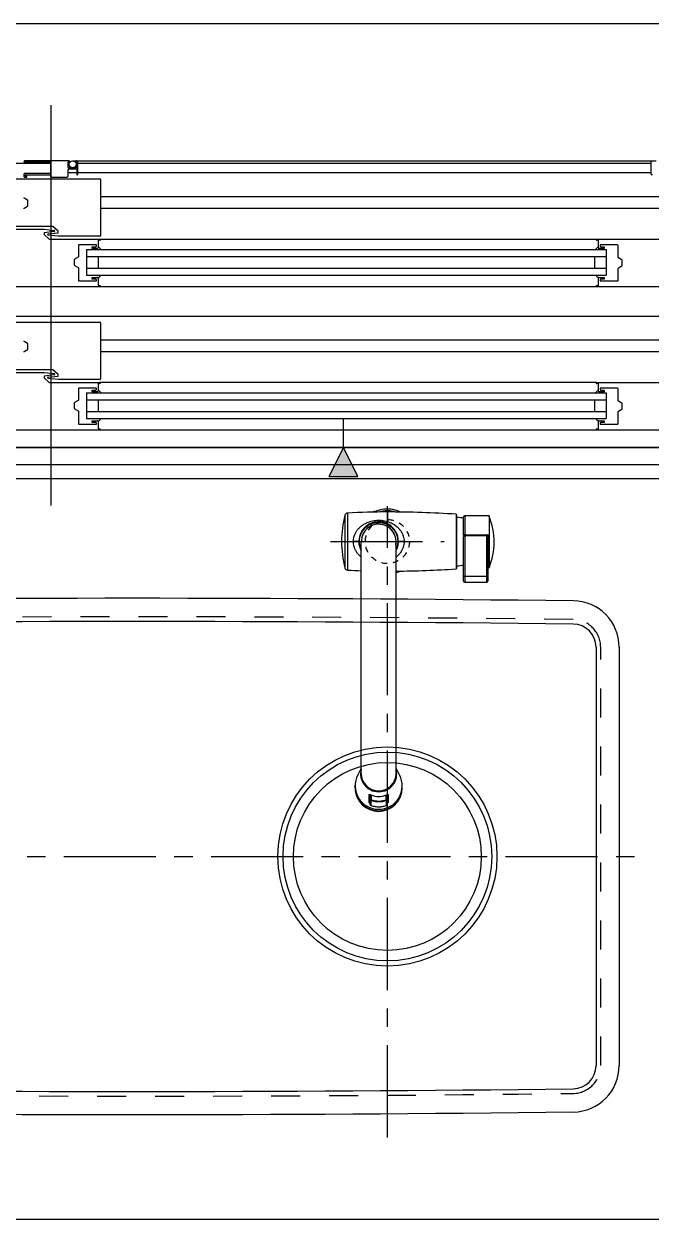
# Model space of a CAD drawing. Header units: millimetres. Extents: x -33000 to 294000, y 0 to 42408.
# Drawn here: x 13317 to 13858, y 6989 to 8019 of the extents above; entities that cross this region are included whole.
import ezdxf

# ---------------------------------------------------------------- set-up
doc = ezdxf.new("R2010")
doc.units = ezdxf.units.MM
doc.header["$LTSCALE"] = 50
doc.linetypes.add('CENTER', pattern=[50.8, 31.75, -6.35, 6.35, -6.35])
doc.linetypes.add('HIDDEN', pattern=[2, 1, -1])
doc.layers.add('arch', color=8, linetype='Continuous')

msp = doc.modelspace()

# ---------------------------------------------------------------- hatches: boundary and pattern name
at = {"layer": 'arch'}
h = msp.add_hatch(color=256, dxfattribs=at)
h.dxf.hatch_style = 1
h.paths.add_polyline_path([(13579.6, 7629.2), (13604.6, 7629.2), (13592.1, 7654.2)])

# ---------------------------------------------------------------- linework, layer by layer
at = {"layer": 'arch', "ltscale": 25}
msp.add_line((16595, 8019.2), (7015, 8019.2), dxfattribs=at)
at = {"layer": 'arch'}
for p, q in [((13340, 7604.2), (13340, 7949.2)), ((13355.6, 7901.2), (13317.1, 7901.2)), ((13317.1, 7900.2), (13339.1, 7900.2)), ((13354.6, 7895.7), (13354.6, 7900.2)), ((13354.6, 7900.2), (13355.6, 7900.2)), ((13358.5, 7901.2), (13862, 7901.2)), ((13362.1, 7901.2), (13361.6, 7901.2)), ((13361.6, 7900.2), (13362.1, 7900.2)), ((13362.1, 7900.2), (13362.1, 7895.7)), ((13363.1, 7889.7), (13363.1, 7900.2)), ((13857.5, 7889.7), (13857.5, 7900.2)), ((12798, 7899.2), (13339.6, 7899.2)), ((13339.1, 7890.2), (13317.1, 7890.2)), ((13339.6, 7899.7), (13339.6, 7890.7)), ((13354.6, 7888.2), (13354.6, 7893.7)), ((13354.6, 7891.2), (13362.1, 7891.2)), ((13361.6, 7895.2), (13355.1, 7895.2)), ((13355.1, 7894.2), (13361.6, 7894.2)), ((13362.1, 7893.7), (13362.1, 7889.7)), ((13363.1, 7899.2), (13857.5, 7899.2)), ((13363.1, 7891.2), (13857.5, 7891.2)), ((13298, 7885.7), (13382, 7885.7)), ((13316.6, 7889.7), (13316.6, 7887.7)), ((13317.1, 7887.2), (13319.1, 7887.2)), ((13317.6, 7889.2), (13339.1, 7889.2)), ((13317.6, 7888), (13317.6, 7889.2)), ((13319.1, 7888), (13317.6, 7888)), ((13319.1, 7887.2), (13319.1, 7888)), ((13339.6, 7888.7), (13339.6, 7887.7)), ((13340.1, 7887.2), (13353.6, 7887.2)), ((13382.5, 7885.2), (13382.5, 7836.7)), ((13878.5, 7870.2), (13382.5, 7870.2)), ((13319.7, 7867.4), (13316.8, 7869.1)), ((13316.8, 7860.4), (13319.7, 7862.1)), ((13320, 7862.5), (13320, 7866.9)), ((13878.5, 7860.2), (13382.5, 7860.2)), ((13341.5, 7844.7), (13298, 7844.7)), ((13298, 7842.2), (13334, 7842.2)), ((13334, 7842.2), (13342.6, 7841.3)), ((13342.6, 7840.2), (13334, 7839.2)), ((13334, 7839.2), (13334, 7837.8)), ((13337.4, 7838.3), (13346, 7839.2)), ((13346, 7840.7), (13341.5, 7844.7)), ((13343, 7840.8), (13343, 7840.7)), ((13346, 7839.2), (13346, 7840.7)), ((13334, 7837.8), (13338.4, 7833.7)), ((13337, 7837.7), (13337, 7837.8)), ((13346, 7836.2), (13337.4, 7837.2)), ((13338.4, 7833.7), (13382, 7833.7)), ((13382, 7836.2), (13346, 7836.2)), ((13363.5, 7828.2), (13363.5, 7818.5)), ((13379, 7828.7), (13364, 7828.7)), ((13379, 7827.7), (13379, 7828.7)), ((13382, 7832.7), (13380.5, 7832.7)), ((13380.5, 7832.7), (13380.5, 7826.2)), ((13382, 7833.7), (13810.5, 7833.7)), ((13810.5, 7833.7), (13894.5, 7833.7)), ((13812, 7832.7), (13810.5, 7832.7)), ((13812, 7826.2), (13812, 7832.7)), ((13828.5, 7828.7), (13813.5, 7828.7)), ((13813.5, 7828.7), (13813.5, 7827.7)), ((13829, 7818), (13829, 7828.2)), ((13363.2, 7818.1), (13360.3, 7816.4)), ((13370.5, 7824.7), (13370.5, 7802.7)), ((13370.5, 7824.7), (13818.7, 7824.7)), ((13370.5, 7818.7), (13818.7, 7818.7)), ((13375.5, 7825.7), (13375.5, 7827.2)), ((13375.5, 7827.2), (13378.5, 7827.2)), ((13380, 7825.7), (13375.5, 7825.7)), ((13380.5, 7827.3), (13383.1, 7824.7)), ((13380.5, 7818.7), (13380.5, 7808.7)), ((13808.7, 7818.7), (13808.7, 7808.7)), ((13812, 7827.3), (13809.4, 7824.7)), ((13817, 7825.7), (13812.5, 7825.7)), ((13814, 7827.2), (13817, 7827.2)), ((13817, 7827.2), (13817, 7825.7)), ((13818.7, 7824.7), (13818.7, 7802.7)), ((13360, 7815.9), (13360, 7811.5)), ((13360.3, 7811.1), (13363.2, 7809.4)), ((13363.5, 7808.9), (13363.5, 7798.2)), ((13370.5, 7808.7), (13818.7, 7808.7)), ((13829, 7798.2), (13829, 7808.4)), ((13832.2, 7815.9), (13829.3, 7817.6)), ((13829.3, 7808.9), (13832.2, 7810.6)), ((13832.5, 7811), (13832.5, 7815.4)), ((13364, 7797.7), (13379, 7797.7)), ((13370.5, 7802.7), (13818.7, 7802.7)), ((13375.5, 7799.2), (13375.5, 7800.7)), ((13375.5, 7800.7), (13380, 7800.7)), ((13378.5, 7799.2), (13375.5, 7799.2)), ((13379, 7797.7), (13379, 7798.7)), ((13380.5, 7800.2), (13383.1, 7802.7)), ((13380.5, 7800.2), (13380.5, 7793.7)), ((13812, 7800.2), (13809.4, 7802.7)), ((13812, 7793.7), (13812, 7800.2)), ((13812.5, 7800.7), (13817, 7800.7)), ((13813.5, 7798.7), (13813.5, 7797.7)), ((13813.5, 7797.7), (13828.5, 7797.7)), ((13817, 7799.2), (13814, 7799.2)), ((13817, 7800.7), (13817, 7799.2)), ((13382, 7792.7), (13298, 7792.7)), ((13380.5, 7793.7), (13382, 7793.7)), ((13810.5, 7792.7), (13382, 7792.7)), ((13810.5, 7793.7), (13812, 7793.7)), ((13894.5, 7792.7), (13810.5, 7792.7)), ((12804, 7767.2), (13876, 7767.2)), ((13298, 7762.2), (13382, 7762.2)), ((13382.5, 7761.7), (13382.5, 7713.2)), ((13878.5, 7746.7), (13382.5, 7746.7)), ((13319.7, 7743.9), (13316.8, 7745.6)), ((13316.8, 7736.9), (13319.7, 7738.6)), ((13320, 7739), (13320, 7743.4)), ((13878.5, 7736.7), (13382.5, 7736.7)), ((13341.5, 7721.2), (13298, 7721.2)), ((13298, 7718.7), (13334, 7718.7)), ((13334, 7718.7), (13342.6, 7717.8)), ((13342.6, 7716.7), (13334, 7715.7)), ((13334, 7715.7), (13334, 7714.3)), ((13337.4, 7714.8), (13346, 7715.7)), ((13346, 7717.2), (13341.5, 7721.2)), ((13343, 7717.3), (13343, 7717.2)), ((13346, 7715.7), (13346, 7717.2)), ((13334, 7714.3), (13338.4, 7710.2)), ((13337, 7714.2), (13337, 7714.3)), ((13346, 7712.7), (13337.4, 7713.7)), ((13338.4, 7710.2), (13382, 7710.2)), ((13382, 7712.7), (13346, 7712.7)), ((13363.5, 7704.7), (13363.5, 7695)), ((13379, 7705.2), (13364, 7705.2)), ((13379, 7704.2), (13379, 7705.2)), ((13382, 7709.2), (13380.5, 7709.2)), ((13380.5, 7709.2), (13380.5, 7702.7)), ((13810.5, 7710.2), (13382, 7710.2)), ((13810.5, 7710.2), (13894.5, 7710.2)), ((13812, 7709.2), (13810.5, 7709.2)), ((13812, 7702.7), (13812, 7709.2)), ((13828.5, 7705.2), (13813.5, 7705.2)), ((13813.5, 7705.2), (13813.5, 7704.2)), ((13829, 7694.5), (13829, 7704.7)), ((13363.2, 7694.6), (13360.3, 7692.9)), ((13370.5, 7701.2), (13370.5, 7679.2)), ((13370.5, 7701.2), (13818.7, 7701.2)), ((13370.5, 7695.2), (13818.7, 7695.2)), ((13375.5, 7702.2), (13375.5, 7703.7)), ((13375.5, 7703.7), (13378.5, 7703.7)), ((13380, 7702.2), (13375.5, 7702.2)), ((13380.5, 7703.8), (13383.1, 7701.2)), ((13380.5, 7695.2), (13380.5, 7685.2)), ((13808.7, 7695.2), (13808.7, 7685.2)), ((13812, 7703.8), (13809.4, 7701.2)), ((13817, 7702.2), (13812.5, 7702.2)), ((13814, 7703.7), (13817, 7703.7)), ((13817, 7703.7), (13817, 7702.2)), ((13818.7, 7701.2), (13818.7, 7679.2)), ((13360, 7692.4), (13360, 7688)), ((13360.3, 7687.6), (13363.2, 7685.9)), ((13363.5, 7685.4), (13363.5, 7674.7)), ((13370.5, 7685.2), (13818.7, 7685.2)), ((13829, 7674.7), (13829, 7684.9)), ((13832.2, 7692.4), (13829.3, 7694.1)), ((13829.3, 7685.4), (13832.2, 7687.1)), ((13832.5, 7687.5), (13832.5, 7691.9)), ((13364, 7674.2), (13379, 7674.2)), ((13370.5, 7679.2), (13818.7, 7679.2)), ((13375.5, 7675.7), (13375.5, 7677.2)), ((13375.5, 7677.2), (13380, 7677.2)), ((13378.5, 7675.7), (13375.5, 7675.7)), ((13379, 7674.2), (13379, 7675.2)), ((13380.5, 7676.7), (13383.1, 7679.2)), ((13380.5, 7676.7), (13380.5, 7670.2)), ((13592.1, 7654.2), (13592.1, 7679.2)), ((13812, 7676.7), (13809.4, 7679.2)), ((13812, 7670.2), (13812, 7676.7)), ((13812.5, 7677.2), (13817, 7677.2)), ((13813.5, 7675.2), (13813.5, 7674.2)), ((13813.5, 7674.2), (13828.5, 7674.2)), ((13817, 7675.7), (13814, 7675.7)), ((13817, 7677.2), (13817, 7675.7)), ((13382, 7669.2), (13298, 7669.2)), ((13380.5, 7670.2), (13382, 7670.2)), ((13810.5, 7669.2), (13382, 7669.2)), ((13810.5, 7670.2), (13812, 7670.2)), ((13894.5, 7669.2), (13810.5, 7669.2)), ((14670, 7654.2), (10360, 7654.2)), ((12804, 7654.2), (13876, 7654.2)), ((13592.1, 7654.2), (13579.6, 7629.2)), ((13604.6, 7629.2), (13592.1, 7654.2)), ((14670, 7639.2), (10360, 7639.2)), ((14670, 7627.2), (10360, 7627.2)), ((13579.6, 7629.2), (13604.6, 7629.2)), ((13810, 7482), (13810, 7121.5)), ((13830, 7482), (13830, 7121.5)), ((10360, 6989.2), (14670, 6989.2))]:
    msp.add_line(p, q, dxfattribs=at)
at = {"layer": 'arch', "linetype": 'CENTER', "ltscale": 0.05}
for p, q in [((13630, 7059.6), (13630, 7603.6)), ((13581, 7573.1), (13679, 7573.1)), ((12970, 7301.7), (13850, 7301.7))]:
    msp.add_line(p, q, dxfattribs=at)
at = {"layer": 'arch', "ltscale": 1.5}
for p, q in [((13593.4, 7595.8), (13593.4, 7572.8)), ((13595.7, 7597.7), (13595.7, 7548.5)), ((13618, 7599.6), (13618.6, 7599.3)), ((13630, 7598.6), (13630, 7590.4)), ((13689.3, 7596.6), (13689.3, 7572.8)), ((13695.7, 7578.6), (13695.7, 7594.3)), ((13717.7, 7595.3), (13696.7, 7595.3)), ((13696.7, 7595.3), (13696.7, 7578.8)), ((13717.7, 7595.3), (13717.7, 7576.9)), ((13624.4, 7587.9), (13622.5, 7588.1)), ((13626.4, 7587.6), (13624.4, 7587.9)), ((13628.2, 7586.9), (13626.4, 7587.6)), ((13629.7, 7586.3), (13628.1, 7587)), ((13630, 7586.1), (13628.2, 7586.9)), ((13631.2, 7585.3), (13629.7, 7586.3)), ((13633.1, 7583.7), (13630, 7586.1)), ((13633.3, 7583.5), (13632, 7584.7)), ((13634.3, 7582.2), (13633.1, 7583.7)), ((13634.3, 7582.3), (13633.3, 7583.5)), ((13635.5, 7580.6), (13634.3, 7582.2)), ((13635.9, 7579.7), (13635, 7581.3)), ((13593.4, 7572.8), (13593.4, 7550.4)), ((13607.9, 7576.5), (13607.8, 7576.3)), ((13608.3, 7578), (13607.9, 7576.5)), ((13636.2, 7578.8), (13635.5, 7580.6)), ((13636.5, 7578.4), (13635.9, 7579.7)), ((13637, 7577), (13636.2, 7578.8)), ((13637.3, 7575.4), (13636.9, 7577.4)), ((13637.2, 7575.1), (13637, 7577)), ((13637.5, 7573.1), (13637.2, 7575.1)), ((13637.2, 7570), (13637.3, 7570.8)), ((13637.5, 7573.1), (13637.3, 7575.4)), ((13637.3, 7570.8), (13637.5, 7573.1)), ((13689.3, 7572.8), (13689.3, 7549.5)), ((13695.7, 7578.6), (13695.7, 7577.1)), ((13695.7, 7543.1), (13695.7, 7577.1)), ((13696.7, 7578.8), (13696.7, 7578.1)), ((13696.7, 7578.8), (13715.7, 7578.8)), ((13696.7, 7578.1), (13696.7, 7543.1)), ((13715.7, 7578.1), (13696.7, 7578.1)), ((13715.7, 7578.8), (13715.7, 7578.1)), ((13715.7, 7543.1), (13715.7, 7578.1)), ((13716.7, 7577.1), (13716.7, 7543.1)), ((13717.7, 7576.9), (13717.7, 7569.3)), ((13717.7, 7569.3), (13717.7, 7550.8)), ((13716.7, 7550.8), (13717.7, 7550.8)), ((13639.2, 7546.7), (13637.5, 7546.1)), ((13641.7, 7547.7), (13639.2, 7546.7)), ((13695.7, 7539.1), (13695.7, 7543.1)), ((13696.7, 7543.1), (13695.7, 7543.1)), ((13715.7, 7543.1), (13696.7, 7543.1)), ((13696.7, 7543.1), (13696.7, 7538.1)), ((13716.7, 7543.1), (13715.7, 7543.1)), ((13715.7, 7538.1), (13715.7, 7543.1)), ((13716.7, 7543.1), (13716.7, 7539.1)), ((13696.7, 7538.1), (13715.7, 7538.1)), ((13607.5, 7377.8), (13604.4, 7372)), ((13640.6, 7372), (13637.5, 7377.8)), ((13602, 7361.3), (13602.1, 7362.8)), ((13614.3, 7348.3), (13614.3, 7355.2)), ((13615, 7348.7), (13615, 7355.2)), ((13615.3, 7346.3), (13615, 7355.1)), ((13615.3, 7350.4), (13615.2, 7355)), ((13616.3, 7350.3), (13616.2, 7354.6)), ((13628.8, 7354.6), (13628.7, 7350.3)), ((13629.7, 7350.4), (13629.8, 7355)), ((13629.7, 7346.3), (13630, 7355)), ((13630, 7355), (13630, 7348.7)), ((13630.7, 7355.2), (13630.7, 7348.3)), ((13614.2, 7348.2), (13615.3, 7347.7)), ((13614.9, 7350.7), (13615.2, 7350.5)), ((13615.3, 7350.4), (13615.3, 7346.3)), ((13615.7, 7349.9), (13615.7, 7345.9)), ((13629.3, 7345.9), (13629.3, 7349.9)), ((13629.7, 7346.3), (13629.7, 7350.4)), ((13629.8, 7350.5), (13630, 7350.6)), ((13630.1, 7352.9), (13629.9, 7352.7))]:
    msp.add_line(p, q, dxfattribs=at)
at = {"layer": 'arch', "linetype": 'HIDDEN', "ltscale": 0.5}
msp.add_line((13814, 7121.5), (13814, 7482), dxfattribs=at)
at = {"layer": 'arch'}
for centre, radius in [((13358.5, 7898.2), 3), ((13630, 7301.7), 94.5), ((13630, 7301.7), 90), ((13630, 7301.7), 81)]:
    msp.add_circle(centre, radius, dxfattribs=at)
at = {"layer": 'arch', "linetype": 'HIDDEN', "ltscale": 0.1}
msp.add_circle((13630, 7573.1), 19, dxfattribs=at)
at = {"layer": 'arch'}
for centre, radius, start, end in [((13317.1, 7900.7), 0.5, 90, 270), ((13339.1, 7899.7), 0.5, 0, 90), ((13355.6, 7900.7), 0.5, 270, 90), ((13361.6, 7900.7), 0.5, 90, 270), ((13362.1, 7900.2), 1, 0, 90), ((13317.1, 7889.7), 0.5, 90, 180), ((13339.1, 7890.7), 0.5, 270, 0), ((13355.1, 7895.7), 0.5, 180, 270), ((13355.1, 7893.7), 0.5, 90, 180), ((13361.6, 7895.7), 0.5, 270, 0), ((13361.6, 7893.7), 0.5, 0, 90), ((13317.1, 7887.7), 0.5, 180, 270), ((13339.1, 7888.7), 0.5, 0, 90), ((13340.1, 7887.7), 0.5, 180, 270), ((13353.6, 7888.2), 1, 270, 0), ((13362.6, 7889.7), 0.5, 180, 0), ((13382, 7885.2), 0.5, 0, 90), ((13858, 7889.7), 0.5, 180, 0), ((13317, 7869.5), 0.5, 180, 240.2551), ((13317, 7859.9), 0.5, 119.7449, 180), ((13319.5, 7866.9), 0.5, 0, 60.2551), ((13319.5, 7862.5), 0.5, 299.7449, 360), ((13342.5, 7840.8), 0.5, 0, 83.666), ((13342.5, 7840.7), 0.5, 276.3464, 0), ((13337.5, 7837.8), 0.5, 96.3464, 180), ((13337.5, 7837.7), 0.5, 180, 263.666), ((13364, 7828.2), 0.5, 90, 180), ((13382, 7836.7), 0.5, 270, 0), ((13382, 7833.2), 0.5, 270, 90), ((13810.5, 7833.2), 0.5, 90, 270), ((13828.5, 7828.2), 0.5, 0, 90), ((13363, 7818.5), 0.5, 299.7449, 0), ((13378.5, 7827.7), 0.5, 270, 0), ((13380, 7826.2), 0.5, 270, 0), ((13812.5, 7826.2), 0.5, 180, 270), ((13814, 7827.7), 0.5, 180, 270), ((13829.5, 7818), 0.5, 180, 240.2551), ((13360.5, 7815.9), 0.5, 119.7449, 180), ((13360.5, 7811.5), 0.5, 180, 240.2551), ((13363, 7808.9), 0.5, 360, 60.2551), ((13829.5, 7808.4), 0.5, 119.7449, 180), ((13832, 7815.4), 0.5, 0, 60.2551), ((13832, 7811), 0.5, 299.7449, 360), ((13364, 7798.2), 0.5, 180, 270), ((13378.5, 7798.7), 0.5, 0, 90), ((13380, 7800.2), 0.5, 0, 90), ((13812.5, 7800.2), 0.5, 90, 180), ((13814, 7798.7), 0.5, 90, 180), ((13828.5, 7798.2), 0.5, 270, 0), ((13382, 7793.2), 0.5, 270, 90), ((13810.5, 7793.2), 0.5, 90, 180), ((13810.5, 7793.2), 0.5, 180, 270), ((13382, 7761.7), 0.5, 0, 90), ((13317, 7746), 0.5, 180, 240.2551), ((13317, 7736.4), 0.5, 119.7449, 180), ((13319.5, 7743.4), 0.5, 0, 60.2551), ((13319.5, 7739), 0.5, 299.7449, 360), ((13337.5, 7714.3), 0.5, 96.3464, 180), ((13342.5, 7717.3), 0.5, 0, 83.666), ((13342.5, 7717.2), 0.5, 276.3464, 0), ((13337.5, 7714.2), 0.5, 180, 263.666), ((13364, 7704.7), 0.5, 90, 180), ((13382, 7713.2), 0.5, 270, 0), ((13382, 7709.7), 0.5, 270, 90), ((13810.5, 7709.7), 0.5, 90, 270), ((13828.5, 7704.7), 0.5, 0, 90), ((13363, 7695), 0.5, 299.7449, 0), ((13378.5, 7704.2), 0.5, 270, 0), ((13380, 7702.7), 0.5, 270, 0), ((13812.5, 7702.7), 0.5, 180, 270), ((13814, 7704.2), 0.5, 180, 270), ((13829.5, 7694.5), 0.5, 180, 240.2551), ((13360.5, 7692.4), 0.5, 119.7449, 180), ((13360.5, 7688), 0.5, 180, 240.2551), ((13363, 7685.4), 0.5, 360, 60.2551), ((13829.5, 7684.9), 0.5, 119.7449, 180), ((13832, 7691.9), 0.5, 0, 60.2551), ((13832, 7687.5), 0.5, 299.7449, 360), ((13364, 7674.7), 0.5, 180, 270), ((13378.5, 7675.2), 0.5, 0, 90), ((13380, 7676.7), 0.5, 0, 90), ((13812.5, 7676.7), 0.5, 90, 180), ((13814, 7675.2), 0.5, 90, 180), ((13828.5, 7674.7), 0.5, 270, 0), ((13382, 7669.7), 0.5, 270, 90), ((13810.5, 7669.7), 0.5, 90, 180), ((13810.5, 7669.7), 0.5, 180, 270), ((13410, -24497), 32021.2, 89.3192, 90.6808), ((13790, 7482), 40, 0, 89.3192), ((13410, -24497), 32001.2, 89.3192, 90.6808), ((13790, 7482), 20, 0, 89.3192), ((13790, 7121.5), 20, 270.6808, 0), ((13790, 7121.5), 40, 270.6808, 0), ((13410, 39100.5), 32001.3, 269.3192, 270.6808), ((13410, 39100.5), 32021.2, 269.3192, 270.6808)]:
    msp.add_arc(centre, radius, start, end, dxfattribs=at)
at = {"layer": 'arch', "ltscale": 1.5}
for centre, radius, start, end in [((13680.5, 7573.1), 90, 165.3716, 194.6284), ((13595.8, 7595.2), 2.5, 93.0245, 165.3716), ((13630, 6948.6), 650, 90, 93.0245), ((13630, 7573.1), 28, 65.2285, 114.921), ((13630, 7573.1), 26.5, 73.9754, 106.1178), ((13630, 6697.6), 901, 86.2293, 90), ((13689.2, 7595.8), 0.8, 0, 86.2293), ((13685.1, 7544.3), 50, 77.7256, 84.3418), ((13696.7, 7594.3), 1, 89.9996, 179.9995), ((13663.6, 7572.7), 58.5, 0, 22.3722), ((13622.5, 7573.1), 17.1, 332.6837, 180), ((13622.5, 7573.1), 15, 126.1839, 154.2898), ((13622.5, 7573.1), 15, 90, 121.7144), ((13622.5, 7573.1), 17.1, 180, 207.5794), ((13696.5, 7577.7), 1.19, 78.6478, 130.2929), ((13696.7, 7577.1), 1, 90, 180), ((13715.7, 7577.1), 1, 0, 90), ((13717.5, 7578.5), 1.6, 241.759, 278.7175), ((13663.6, 7572.7), 58.5, 337.6278, 0), ((13717.5, 7567.7), 1.6, 81.2825, 118.241), ((13595.8, 7551), 2.5, 194.6284, 266.9755), ((13689.2, 7550.3), 0.8, 273.7707, 0), ((13685.1, 7601.8), 50, 275.6582, 282.4), ((13630, 8197.6), 650, 266.9755, 268.0159), ((13630, 8448.6), 901, 270.4771, 273.7707), ((13696.7, 7539.1), 1, 180, 270), ((13715.7, 7539.1), 1, 270, 0), ((13622.4, 7373), 15.5, 165.4814, 270.3315), ((13622.6, 7373), 15.5, 269.6696, 14.1198), ((13622.4, 7362.6), 20.2, 152.3012, 270.4096), ((13622.5, 7373.2), 15, 180.382, 359.618), ((13622.6, 7362.6), 20.2, 269.5904, 27.6987), ((13622.5, 7361.5), 20.4, 180.3406, 3.6461), ((13622.5, 7361.5), 20.4, 180.392, 359.608), ((13622.5, 7361), 20.4, 182.671, 357.329), ((13622.5, 7370.4), 17, 246.8492, 293.1508), ((13614.5, 7348.7), 0.499, 244.4601, 359.1066), ((13615.8, 7350.4), 0.496, 182.1461, 249.2228), ((13615.8, 7346.3), 0.496, 182.149, 249.2199), ((13669.3, 7331.3), 56.2, 160.3273, 160.8373), ((13575.7, 7331.3), 56.2, 19.163, 19.6732), ((13629.2, 7350.4), 0.496, 290.7773, 357.8542), ((13629.2, 7346.3), 0.496, 290.7801, 357.8513), ((13630.5, 7348.7), 0.499, 180.8936, 295.5399)]:
    msp.add_arc(centre, radius, start, end, dxfattribs=at)
at = {"layer": 'arch', "linetype": 'HIDDEN', "ltscale": 0.5}
for centre, radius, start, end in [((13410, -24497), 32005.2, 89.3192, 90.6808), ((13790, 7482), 24, 0, 89.3192), ((13790, 7121.5), 24, 270.6808, 0), ((13410, 39100.5), 32005.3, 269.3192, 270.6808)]:
    msp.add_arc(centre, radius, start, end, dxfattribs=at)
at = {"layer": 'arch', "ltscale": 1.5}
for points, knots in [([(13600.7, 7573.1), (13600.8, 7574.5), (13600.9, 7576.6), (13602, 7579.4), (13603, 7581.5), (13604.5, 7583.6), (13606.4, 7585.5), (13608.6, 7587.3), (13610.7, 7588.6), (13612.7, 7589.6), (13614.4, 7590.2), (13616.3, 7590.8), (13618.5, 7591.2), (13620.8, 7591.5), (13623, 7591.5), (13625.3, 7591.4), (13627.6, 7591.1), (13629.2, 7590.6), (13630, 7590.4)], [0, 0, 0, 0, 0.104654, 0.1588, 0.219811, 0.285748, 0.357212, 0.432528, 0.508778, 0.556466, 0.603038, 0.648789, 0.708577, 0.767063, 0.821628, 0.876535, 0.93507, 1, 1, 1, 1]), ([(13690, 7573.1), (13690, 7574.5), (13690, 7577.3), (13690, 7581.6), (13690, 7585.6), (13690, 7589.3), (13690, 7591.8), (13690, 7593.3), (13690, 7594.6), (13690, 7595.6), (13690, 7595.8), (13690, 7595.8)], [0, 0, 0, 0, 0.116497, 0.239972, 0.36858, 0.499917, 0.631255, 0.695634, 0.760028, 0.883503, 1, 1, 1, 1]), ([(13605.9, 7573.1), (13606, 7574.1), (13606.1, 7576.2), (13607, 7579.3), (13608.6, 7582.2), (13610.7, 7584.9), (13613.4, 7587), (13616.3, 7588.6), (13619.4, 7589.4), (13622.5, 7589.7), (13625.6, 7589.4), (13628.7, 7588.6), (13631.6, 7587), (13634.3, 7584.9), (13636.4, 7582.2), (13638, 7579.3), (13638.9, 7576.2), (13639, 7574.1), (13639, 7573.1)], [0, 0, 0, 0, 0.058258, 0.1200057, 0.1843204, 0.25, 0.3156796, 0.3799943, 0.441742, 0.5, 0.558258, 0.6200056, 0.6843204, 0.75, 0.8156796, 0.8799943, 0.941742, 1, 1, 1, 1]), ([(13615, 7586.1), (13614.5, 7585.7), (13613.4, 7584.9), (13612.4, 7584.1), (13611.9, 7583.7)], [0, 0, 0, 0, 0.5002251, 1, 1, 1, 1]), ([(13628.3, 7589.1), (13628.4, 7589.1), (13628.6, 7589.1), (13629, 7589.3), (13629.5, 7589.7), (13629.8, 7590.2), (13630, 7590.4)], [0, 0, 0, 0, 0.233552, 0.481549, 0.739099, 1, 1, 1, 1]), ([(13630, 7590.4), (13630.7, 7590.2), (13632.2, 7589.7), (13634.2, 7588.7), (13636.6, 7587.3), (13639, 7585.4), (13641.1, 7583), (13642.7, 7580.5), (13643.7, 7578), (13644.4, 7575.5), (13644.4, 7573.9), (13644.5, 7573.1)], [0, 0, 0, 0, 0.094295, 0.188159, 0.290296, 0.437335, 0.573663, 0.696085, 0.805279, 0.905105, 1, 1, 1, 1]), ([(13605.4, 7573.1), (13605.4, 7573.1), (13605.2, 7573.1), (13604.1, 7573.1), (13602.5, 7573.1), (13601.3, 7573.1), (13600.7, 7573.1)], [0, 0, 0, 0, 0.240682, 0.5, 0.759318, 1, 1, 1, 1]), ([(13607.5, 7559.8), (13607.1, 7560.1), (13606, 7561), (13604.5, 7562.6), (13603, 7564.7), (13601.9, 7566.8), (13601.2, 7568.9), (13600.8, 7571), (13600.7, 7572.4), (13600.7, 7573.1)], [0, 0, 0, 0, 0.097418, 0.27945, 0.443959, 0.597989, 0.734728, 0.869485, 1, 1, 1, 1]), ([(13607.5, 7566.2), (13607.4, 7566.5), (13606.7, 7567.7), (13606.1, 7570), (13606, 7572.1), (13605.9, 7573.1)], [0, 0, 0, 0, 0.1192541, 0.5724327, 1, 1, 1, 1]), ([(13608, 7577), (13607.9, 7576.3), (13607.8, 7575), (13607.6, 7573.7), (13607.5, 7573.1)], [0, 0, 0, 0, 0.500004, 1, 1, 1, 1]), ([(13607.5, 7373.1), (13607.5, 7373.4), (13607.5, 7374.2), (13607.5, 7375.5), (13607.5, 7375.8), (13607.5, 7379.1), (13607.5, 7381.6), (13607.5, 7384.1), (13607.5, 7386), (13607.5, 7390.3), (13607.5, 7394), (13607.5, 7398), (13607.5, 7401.5), (13607.5, 7406.7), (13607.5, 7411.8), (13607.5, 7416.9), (13607.5, 7421.4), (13607.5, 7426.6), (13607.5, 7431.6), (13607.5, 7436.5), (13607.5, 7441.4), (13607.5, 7446.2), (13607.5, 7451.6), (13607.5, 7456.9), (13607.5, 7462.6), (13607.5, 7468.8), (13607.5, 7475.5), (13607.5, 7482.1), (13607.5, 7488.7), (13607.5, 7495.2), (13607.5, 7501.4), (13607.5, 7506.9), (13607.5, 7512.6), (13607.5, 7518.1), (13607.5, 7523.9), (13607.5, 7528.5), (13607.5, 7533.3), (13607.5, 7537.8), (13607.5, 7542.4), (13607.5, 7546.1), (13607.5, 7549.4), (13607.5, 7552.8), (13607.5, 7556.2), (13607.5, 7560.2), (13607.5, 7561.9), (13607.5, 7564.4), (13607.5, 7566.5), (13607.5, 7569.2), (13607.5, 7570.3), (13607.5, 7571), (13607.5, 7571.9), (13607.5, 7573.5), (13607.5, 7573), (13607.5, 7573), (13607.5, 7573.1)], [0, 0, 0, 0, 0.0254279, 0.0506647, 0.0755124, 0.0997149, 0.1184952, 0.1371574, 0.1558424, 0.1745825, 0.1937654, 0.212968, 0.2321801, 0.2512921, 0.2704805, 0.2896634, 0.3088482, 0.3247544, 0.3407804, 0.3568054, 0.3728318, 0.3888612, 0.4048049, 0.4208316, 0.4368565, 0.4570037, 0.4769826, 0.4971316, 0.5172763, 0.5374228, 0.5555773, 0.5738942, 0.5922085, 0.6105237, 0.6287651, 0.6470837, 0.6653965, 0.6821849, 0.6989782, 0.7156358, 0.7324326, 0.7492246, 0.7660107, 0.7839162, 0.8018204, 0.8197101, 0.8376392, 0.8556648, 0.8736487, 0.891815, 0.9101241, 0.9395273, 0.9696787, 1, 1, 1, 1]), ([(13609.5, 7580.6), (13609.4, 7580.3), (13609.2, 7579.9), (13609, 7579.3), (13608.9, 7579), (13608.7, 7578.7), (13608.6, 7578.3), (13608.3, 7577.7), (13608.1, 7577.2), (13608, 7577)], [0, 0, 0, 0, 0.258738, 0.36777, 0.418985, 0.471036, 0.583824, 0.711878, 1, 1, 1, 1]), ([(13637.5, 7373.1), (13637.5, 7373.4), (13637.5, 7374.1), (13637.5, 7375.4), (13637.5, 7375.9), (13637.5, 7379), (13637.5, 7381.5), (13637.5, 7384.1), (13637.5, 7386), (13637.5, 7390.2), (13637.5, 7393.9), (13637.5, 7397.9), (13637.5, 7401.5), (13637.5, 7406.7), (13637.5, 7411.7), (13637.5, 7416.8), (13637.5, 7421.4), (13637.5, 7426.6), (13637.5, 7431.5), (13637.5, 7436.5), (13637.5, 7441.4), (13637.5, 7446.2), (13637.5, 7451.6), (13637.5, 7456.8), (13637.5, 7462.6), (13637.5, 7468.8), (13637.5, 7475.5), (13637.5, 7482.1), (13637.5, 7488.8), (13637.5, 7495.2), (13637.5, 7501.4), (13637.5, 7506.9), (13637.5, 7512.6), (13637.5, 7518.2), (13637.5, 7523.9), (13637.5, 7528.5), (13637.5, 7533.6), (13637.5, 7538.7), (13637.5, 7544.3), (13637.5, 7548), (13637.5, 7552.2), (13637.5, 7556), (13637.5, 7560.2), (13637.5, 7562), (13637.5, 7564.5), (13637.5, 7566.6), (13637.5, 7569.2), (13637.5, 7570.3), (13637.5, 7571), (13637.5, 7571.9), (13637.5, 7573.4), (13637.5, 7573), (13637.5, 7573.1), (13637.5, 7573.1), (13637.5, 7573.1), (13637.5, 7573.1)], [0, 0, 0, 0, 0.023735, 0.047288, 0.070469, 0.093038, 0.110531, 0.127943, 0.145438, 0.162996, 0.180907, 0.198801, 0.216689, 0.234513, 0.252419, 0.270331, 0.288241, 0.303102, 0.318059, 0.333017, 0.347975, 0.36293, 0.377816, 0.392774, 0.407732, 0.426537, 0.445201, 0.464001, 0.482806, 0.501608, 0.518569, 0.535661, 0.552756, 0.56985, 0.58688, 0.603975, 0.62107, 0.639876, 0.658646, 0.67744, 0.696239, 0.715043, 0.731781, 0.748497, 0.765177, 0.781893, 0.798723, 0.815516, 0.832308, 0.849243, 0.87701, 0.906046, 0.935057, 0.964042, 1, 1, 1, 1]), ([(13639, 7573.1), (13639, 7572.1), (13638.9, 7570), (13638.3, 7567.7), (13637.6, 7566.5), (13637.5, 7566.2)], [0, 0, 0, 0, 0.4275673, 0.8807457, 1, 1, 1, 1]), ([(13644.5, 7573.1), (13644.4, 7572.3), (13644.3, 7570.6), (13643.7, 7568), (13642.6, 7565.5), (13641, 7563.1), (13639.3, 7561), (13638, 7560.1), (13637.5, 7559.7)], [0, 0, 0, 0, 0.15392, 0.312558, 0.482528, 0.671962, 0.882484, 1, 1, 1, 1]), ([(13644.5, 7573.1), (13643.8, 7573.1), (13642.9, 7573.1), (13641.7, 7573.1), (13641, 7573.1), (13640.3, 7573.1), (13639.7, 7573.1), (13639.6, 7573.1), (13639.5, 7573.1)], [0, 0, 0, 0, 0.239677, 0.368502, 0.5, 0.631498, 0.760323, 1, 1, 1, 1]), ([(13690, 7550.3), (13690, 7550.4), (13690, 7550.6), (13690, 7551.8), (13690, 7553.9), (13690, 7556.9), (13690, 7559.9), (13690, 7562.6), (13690, 7565.3), (13690, 7568.8), (13690, 7571.7), (13690, 7573.1)], [0, 0, 0, 0, 0.116497, 0.239972, 0.36858, 0.499917, 0.631255, 0.695634, 0.760028, 0.883503, 1, 1, 1, 1]), ([(13717.7, 7576.9), (13717.7, 7577.1), (13717.7, 7577.4), (13717.4, 7578), (13716.9, 7578.5), (13716.4, 7578.8), (13715.9, 7578.8), (13715.7, 7578.8)], [0, 0, 0, 0, 0.1540213, 0.3679035, 0.5784676, 0.7882413, 1, 1, 1, 1]), ([(13716.7, 7567.6), (13716.7, 7567.6), (13716.9, 7567.7), (13717.3, 7568), (13717.6, 7568.6), (13717.7, 7569), (13717.7, 7569.3)], [0, 0, 0, 0, 0.014699, 0.347545, 0.67527, 1, 1, 1, 1]), ([(13614.3, 7355.2), (13614.3, 7355.2), (13614.3, 7355.2), (13614.3, 7355.2), (13614.5, 7355.2), (13614.7, 7355.1), (13615.2, 7355), (13615.6, 7354.8), (13615.8, 7354.7)], [0, 0, 0, 0, 0.1070964, 0.2145846, 0.3298346, 0.4482603, 0.7120825, 1, 1, 1, 1]), ([(13629.2, 7354.7), (13629.4, 7354.8), (13629.8, 7355), (13630.3, 7355.1), (13630.5, 7355.2), (13630.6, 7355.2), (13630.7, 7355.2), (13630.7, 7355.2), (13630.7, 7355.2)], [0, 0, 0, 0, 0.285849, 0.547332, 0.66477, 0.779165, 0.889798, 1, 1, 1, 1]), ([(13614.7, 7347.9), (13614.6, 7348), (13614.4, 7348.1), (13614.3, 7348.2), (13614.3, 7348.3), (13614.3, 7348.3)], [0, 0, 0, 0, 0.519272, 0.761369, 1, 1, 1, 1]), ([(13615.2, 7349.6), (13615.2, 7349.6), (13615.1, 7349.7), (13615, 7349.8), (13615, 7349.8), (13615, 7349.8)], [0, 0, 0, 0, 0.298201, 0.8319672, 1, 1, 1, 1]), ([(13615.3, 7348.4), (13615.2, 7348.5), (13615.1, 7348.6), (13615, 7348.7), (13615, 7348.7), (13615, 7348.7)], [0, 0, 0, 0, 0.524413, 0.768845, 1, 1, 1, 1]), ([(13615.3, 7350.4), (13615.3, 7350.4), (13615.4, 7350.4), (13615.4, 7350.4), (13615.5, 7350.4), (13615.5, 7350.4)], [0, 0, 0, 0, 0.328996, 0.662123, 1, 1, 1, 1]), ([(13615.5, 7350.4), (13615.6, 7350.4), (13615.7, 7350.4), (13615.9, 7350.3), (13616.1, 7350.3), (13616.3, 7350.3), (13616.3, 7350.3)], [0, 0, 0, 0, 0.212345, 0.565069, 0.772389, 1, 1, 1, 1]), ([(13616.2, 7349.8), (13616.1, 7349.8), (13616, 7349.9), (13615.8, 7349.9), (13615.7, 7349.9), (13615.7, 7349.9), (13615.7, 7349.9), (13615.7, 7349.9), (13615.7, 7349.9)], [0, 0, 0, 0, 0.2560924, 0.4986156, 0.626094, 0.7512595, 0.8747387, 1, 1, 1, 1]), ([(13615.7, 7345.9), (13615.7, 7345.8), (13615.7, 7345.8), (13615.7, 7345.8), (13615.8, 7345.8), (13615.9, 7345.7), (13616, 7345.7), (13616.1, 7345.6), (13616.2, 7345.6)], [0, 0, 0, 0, 0.116665, 0.231016, 0.456291, 0.586386, 0.71949, 1, 1, 1, 1]), ([(13628.8, 7349.8), (13627.7, 7349.5), (13625.6, 7348.8), (13622.3, 7348.6), (13619.2, 7348.9), (13617.2, 7349.5), (13616.2, 7349.8)], [0, 0, 0, 0, 0.260366, 0.518302, 0.757842, 1, 1, 1, 1]), ([(13616.2, 7345.6), (13617.3, 7345.3), (13619.4, 7344.7), (13622.7, 7344.5), (13625.8, 7344.7), (13627.8, 7345.3), (13628.8, 7345.6)], [0, 0, 0, 0, 0.2603484, 0.5182671, 0.7578247, 1, 1, 1, 1]), ([(13628.7, 7350.3), (13627.6, 7349.9), (13625.5, 7349.3), (13622.3, 7349.1), (13619.3, 7349.4), (13617.3, 7350), (13616.3, 7350.3)], [0, 0, 0, 0, 0.266176, 0.518298, 0.754813, 1, 1, 1, 1]), ([(13629.6, 7350.4), (13629.5, 7350.4), (13629.4, 7350.4), (13629.1, 7350.3), (13628.9, 7350.3), (13628.7, 7350.3), (13628.7, 7350.3)], [0, 0, 0, 0, 0.278991, 0.600937, 0.790968, 1, 1, 1, 1]), ([(13629.3, 7349.9), (13629.3, 7349.9), (13629.3, 7349.9), (13629.3, 7349.9), (13629.2, 7349.9), (13629.1, 7349.9), (13629, 7349.8), (13628.9, 7349.8), (13628.8, 7349.8)], [0, 0, 0, 0, 0.116652, 0.231016, 0.456292, 0.586382, 0.719491, 1, 1, 1, 1]), ([(13628.8, 7345.6), (13628.9, 7345.6), (13629, 7345.7), (13629.2, 7345.7), (13629.2, 7345.8), (13629.3, 7345.8), (13629.3, 7345.8), (13629.3, 7345.8), (13629.3, 7345.9)], [0, 0, 0, 0, 0.2560888, 0.4986105, 0.6260845, 0.7512545, 0.8747365, 1, 1, 1, 1]), ([(13630, 7348.7), (13630, 7348.7), (13630, 7348.7), (13629.9, 7348.6), (13629.8, 7348.5), (13629.7, 7348.4)], [0, 0, 0, 0, 0.230416, 0.474029, 1, 1, 1, 1]), ([(13630.3, 7347.9), (13630.1, 7347.8), (13630, 7347.7), (13629.7, 7347.6), (13629.7, 7347.6)], [0, 0, 0, 0, 0.87589, 1, 1, 1, 1]), ([(13629.8, 7349.6), (13629.8, 7349.6), (13629.9, 7349.7), (13630, 7349.8), (13630, 7349.8), (13630, 7349.8)], [0, 0, 0, 0, 0.298202, 0.831968, 1, 1, 1, 1]), ([(13630.7, 7348.3), (13630.7, 7348.3), (13630.7, 7348.2), (13630.6, 7348.1), (13630.4, 7348), (13630.3, 7347.9)], [0, 0, 0, 0, 0.236755, 0.477045, 1, 1, 1, 1])]:
    msp.add_open_spline(points, degree=3, knots=knots, dxfattribs=at)

doc.saveas('drawing.dxf')
